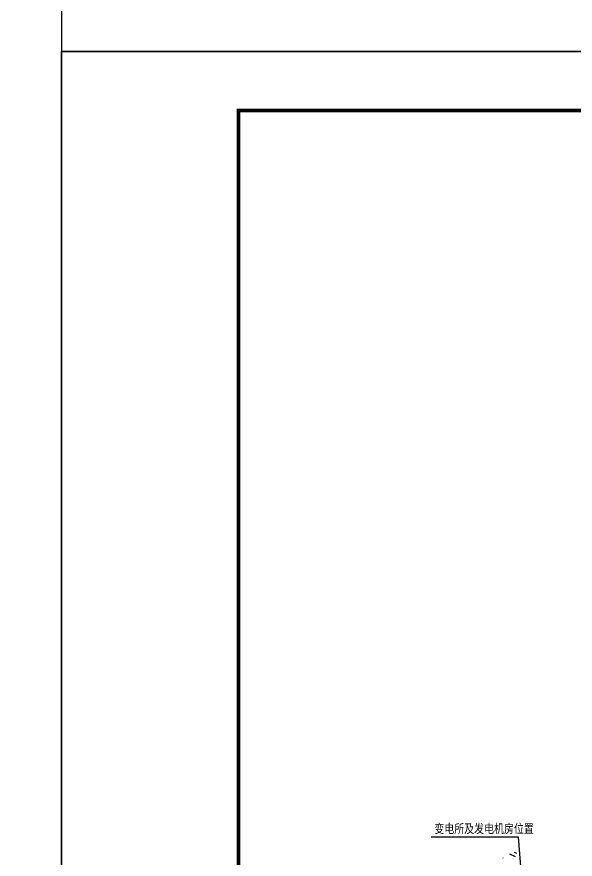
# Model space of a CAD drawing. Header units: millimetres. Extents: x -29538 to 115583, y -232866 to 15404.
# Drawn here: x 72775 to 82243, y -78420 to -64139 of the extents above; entities that cross this region are included whole.
import ezdxf

# ---------------------------------------------------------------- set-up
doc = ezdxf.new("R2010")
doc.units = ezdxf.units.MM
doc.header["$LTSCALE"] = 10
doc.header["$MEASUREMENT"] = 0
for name, color, linetype in [('0-段落划分', 2, 'Continuous'), ('DIM_LEAD', 3, 'Continuous'), ('HIDE_B', 7, 'Continuous'), ('PUB_TEXT', 7, 'Continuous'), ('WALL', 9, 'Continuous'), ('图框', 7, 'Continuous'), ('标注', 4, 'Continuous')]:
    doc.layers.add(name, color=color, linetype=linetype)
doc.styles.add('_TCH_DIM', font='SIMPLEX', dxfattribs={"bigfont": 'GBCBIG'})

# ---------------------------------------------------------------- blocks, each defined once
blk = doc.blocks.new('ac')
at = {"layer": '0-段落划分', "color": 2, "linetype": 'Continuous'}
for p, q in [((-9952827.29, 2543761.56), (-9952827.89, 2543760.14)), ((-9952825.47, 2543760.72), (-9952826.86, 2543757.45)), ((-9952824.45, 2543753.95), (-9952824.54, 2543753.75))]:
    blk.add_line(p, q, dxfattribs=at)
blk = doc.blocks.new('zx')
at = {"layer": '标注', "linetype": 'ByBlock', "xscale": 29.99999999999998, "yscale": 29.99999999999998, "zscale": 29.99999999999998, "rotation": 267.2929497497675}
blk.add_blockref('ac', (-90141045, -294670499), dxfattribs=at)

msp = doc.modelspace()

# ---------------------------------------------------------------- linework, layer by layer
at = {"layer": 'DIM_LEAD'}
for p, q in [((81283.54, -78048.01), (79802.1, -78048.01)), ((81591.51, -81886.02), (81283.54, -78048.01)), ((81591.51, -81886.02), (81283.54, -78048.01))]:
    msp.add_line(p, q, dxfattribs=at)
at = {"layer": 'HIDE_B', "flags": 128}
msp.add_lwpolyline([(76532.6, -92425.77), (76532.6, -92425.77), (76532.6, -92425.77), (76532.6, -65725.77), (76532.6, -65725.77), (76532.6, -65725.77), (114532.6, -65725.77), (114532.6, -65725.77), (114532.6, -65725.77), (114532.6, -65725.77), (114532.6, -65725.77), (114532.6, -65725.77), (114532.6, -92425.77), (114532.6, -92425.77), (76532.6, -92425.77)], close=True, dxfattribs=at)
at = {"layer": 'WALL', "color": 0}
msp.add_line((73532.6, -64725.77), (115532.6, -64725.77), dxfattribs=at)
at = {"layer": '图框', "linetype": 'Continuous'}
for points in [[(115532.6, -64725.77), (73532.6, -64725.77)], [(73532.6, -94425.77), (73532.6, -64725.77)], [(73532.6, -64725.77), (115532.6, -64725.77)], [(73532.6, -64725.77), (115532.6, -64725.77)]]:
    msp.add_lwpolyline(points, dxfattribs=at)
at = {"layer": '图框', "linetype": 'Continuous', "const_width": 60}
msp.add_lwpolyline([(114532.6, -65725.77), (76532.6, -65725.77), (76532.6, -93425.77), (114532.6, -93425.77), (114532.6, -65725.77)], dxfattribs=at)
at = {"layer": '标注'}
msp.add_lwpolyline([(-20766.26, -35766.07), (73532.6, -35766.07), (73532.6, -226179.33), (-20766.26, -226179.33)], close=True, dxfattribs=at)

# ---------------------------------------------------------------- block references
msp.add_blockref('zx', (-107356.53, -55239.7))

# ---------------------------------------------------------------- texts
at = {"layer": 'PUB_TEXT', "style": '_TCH_DIM'}
msp.add_text('变电所及发电机房位置', height=168.794, dxfattribs=at).set_placement((79854.6, -77995.51))

doc.saveas('drawing.dxf')
